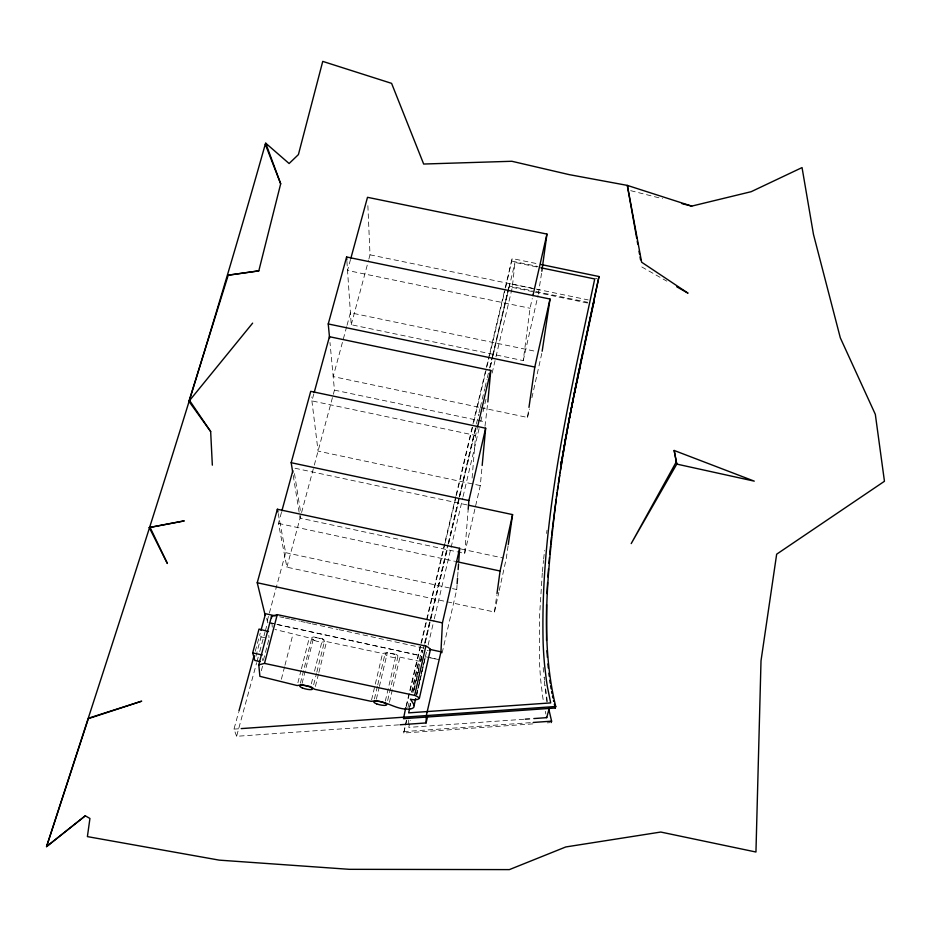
<?xml version="1.0" encoding="UTF-8"?>
<svg xmlns="http://www.w3.org/2000/svg" width="931" height="931" viewBox="0 0 931 931"><rect width="100%" height="100%" fill="white"/><g stroke="black" fill="none" stroke-linecap="round" stroke-linejoin="round"><path stroke-width="0.7" stroke-dasharray="4.66 3.49" d="M442.132 652.98L456.737 589.532L457.04 585.262M457.645 576.743L458.157 569.632M293.23 475.497L300.073 518.125L464.685 553.433L468.2 509.129M472.11 478.057L475.59 435.44L477.231 428.376M542.296 572.937L539.386 618.58L539.386 659.183A431.018 385.993 38.4 0 0 540.83 681.166L542.517 695.387A281.232 259.027 36.2 0 0 543.576 702.253M484.993 426.247L487.844 401.971M464.685 553.433L480.291 485.575L482.037 466.931M542.412 571.611L543.495 560.485M532.451 288.331L509.548 283.594L509.292 286.026L532.136 290.751M505.742 287.12L512.166 258.55L538.304 263.939M543.646 559.054L544.565 550.477M495.979 356.748L512.294 287.4L514.994 262.437L537.187 267.022M546.59 533.475L547.009 530.239M346.902 261.285L351.231 324.733L523.234 360.611L530.042 308.254L532.264 298.467M281.476 512.318L278.45 523.408L286.899 567.188L494.477 612.028L496.793 595.049M538.327 294.033L541.644 272.643M425.176 657.542L424.815 659.09M508.082 545.892L506.243 558.693L499.121 590.976M480.71 407.615L527.516 417.449L528.761 408.814M494.477 612.028L498.818 592.372M527.516 417.449L529.402 409M531.904 397.735L541.958 352.663M523.234 360.611L538.013 295.441M407.918 707.7L409.209 702.055M411.467 692.164L418.566 661.103L419.45 661.045A18.992 5.097 13 0 0 421.033 660.87M412.014 692.198L421.592 650.28L422.499 650.466M416.599 694.468L417.554 690.313M417.868 688.928L421.01 675.091M421.324 673.707L422.267 669.552M422.581 668.167L424.466 659.858M416.704 695.259L425.176 657.973M385.329 701.09L396.234 654.412L387.377 652.538L382.56 653.469L326.572 641.599L322.626 638.817L313.805 636.944L309.267 637.921L274.924 629.437M387.668 700.531L397.863 656.832A6.575 1.746 13.1 0 0 388.611 653.131A6.575 1.746 13.1 0 0 387.901 656.076A6.575 1.746 13.1 0 0 397.863 656.832M389.437 702.277L399.946 657.146L396.234 654.412M523.792 719.267L408.744 727.39L410.362 720.547M416.483 694.538L418.706 685.076M419.02 683.715L420.94 675.603M421.254 674.253L422.209 670.192M423.5 664.687L426.468 652.096M428.12 645.102L433.986 620.139M434.312 618.754L462.742 497.969M463.068 496.584L479.116 428.376M480.768 421.382L482.083 415.773M483.061 411.63L485.994 399.166M492.138 373.075L495.653 358.109M371.562 699.937L382.56 653.469M374.413 698.948L377.404 686.275M377.742 684.867L385.05 653.865M376.38 699.181L379.045 687.869M379.382 686.461L387.377 652.538M406.079 706.222L420.649 644.729M420.975 643.333L455.748 496.654M456.062 495.28L486.063 368.723M486.389 367.349L512.155 258.585M406.416 706.361L444.797 544.379M445.123 542.971L473.157 424.664M473.821 421.859L489.066 357.527M489.38 356.177L505.079 289.878M532.835 723.887L403.751 733.023L406.358 720.443M409.337 707.863L410.99 700.88M412.945 692.606L422.977 650.106M423.302 648.744L424.268 644.659M424.583 643.298L447.834 544.856M448.16 543.495L458.948 497.829M459.274 496.421L476.148 425.002M476.463 423.652L478.709 414.179M479.034 412.77L480.035 408.546M480.361 407.138L484.69 388.844M485.016 387.436L486.994 379.092M487.32 377.695L489.287 369.351M489.625 367.966L492.231 356.887M492.557 355.514L509.536 283.641M403.751 733.023L406.707 720.478M410.001 706.536L410.652 703.743M413.911 689.964L418.135 672.077M418.461 670.727L419.101 668.004M420.696 661.219L422.302 654.423M425.188 642.204L448.055 545.357M448.381 544.007L459.146 498.388M459.472 497.003L475.66 428.493M490.067 367.442L509.28 286.073M413.958 690.36L415.622 683.331M416.285 680.538L418.903 669.424M420.87 661.103L421.848 656.937M425.106 643.17L430.273 621.245M430.913 618.545L447.497 548.336M448.8 542.808L476.625 424.943M490.369 366.721L492.685 356.934M493.011 355.537L508.629 289.401M508.954 288.04L514.994 262.437M315.388 686.473L318.53 673.858M318.879 672.45L326.572 641.599M311.361 683.82L313.119 676.79M314.527 671.17L322.626 638.817M313.666 684.75L316.459 673.532M316.819 672.135L324.523 641.284M300.399 683.168L311.78 638.166M302.098 683.331L313.805 636.944M297.908 682.749L301.109 670.145M301.458 668.737L309.267 637.921M281.383 679.223L284.618 666.631M284.979 665.234L292.893 634.453M268.71 639.993L262.903 662.174L262.589 658.589M261.355 670.727L262.821 665.13M255.92 656.297L261.041 636.909L260.017 632.999M351.231 324.733L368.513 260.424M368.885 259.016L370.014 254.826L367.757 203.074M286.899 567.188L301.202 513.935M301.574 512.539L313.945 466.466M314.317 465.069L332.961 395.675M333.333 394.279L334.45 390.124L329.981 342.457M278.183 513.447L285.654 552.653L266.883 622.234L420.754 655.738M346.669 326.641L333.193 376.601L479.29 407.312M347.042 325.256L350.405 312.769L536.279 351.476M398.619 724.865L236.614 736.293L256.665 662.686M257.049 661.289L258.19 657.123M259.702 651.572L264.998 632.126M265.37 630.741L267.651 622.397L266.441 617.451M313.805 393.918L311.908 400.9L475.59 435.44M350.545 259.423L347.531 270.467L530.042 308.254M236.614 736.293L233.984 729.113L238.545 712.436M255.269 651.269L260.214 633.196M427.271 650.594L428.19 650.49M233.984 729.113L239.767 728.705M403.717 731.626L531.869 722.561M547.265 722.863L549.884 722.677M511.899 261.111L537.967 266.487M370.014 254.826L539.293 289.774M536.268 289.122L588.241 299.933M535.942 291.543L587.787 302.331M512.294 287.4L533.917 291.88M535.116 292.125L587.449 303.017M595.503 278.427L597.004 278.741M334.45 390.124L485.97 422.034M399.946 657.146L418.566 661.103M480.291 485.575L318.076 451.116L311.431 397.037M295.022 468.246L467.071 504.905M261.041 636.909L266.394 638.038M460.95 548.976L503.415 558.088M278.45 523.408L454.619 561.242M285.654 552.653L451.081 588.311M452.489 588.613L456.737 589.532M279.684 616.811L283.932 617.73M285.34 618.033L289.588 618.952M291.007 619.266L299.491 621.105M300.911 621.419L305.147 622.339M306.567 622.641L310.814 623.561M312.222 623.875L337.697 629.403M339.105 629.705L424.001 648.139M270.479 623.014L276.146 624.247M277.566 624.561L420.707 655.668M426.386 656.902L440.549 659.974M430.634 657.88L437.698 659.416M630.683 190.657L662.593 198.734M641.82 266.964L666.794 281.139M421.592 650.28L422.476 651.991M545.869 714.042L545.275 711.319M547.37 701.485L545.135 685.146M546.834 702.032L543.89 677.605M294.487 473.611L300.55 511.852M544.623 680.096L544.356 677.081M268.838 635.349L269.001 637.677M543.483 672.17L543.157 666.736M271.957 622.571L272.259 627.203M408.697 720.129L408.744 727.39M314.282 640.353A6.564 1.746 13.7 0 0 324.477 641.447A6.564 1.746 13.7 0 0 315.632 637.584A6.564 1.746 13.7 0 0 314.282 640.353"/><path stroke-width="1.4" d="M400.062 724.772L426.095 722.933L426.305 715.602L440.968 651.816L429.656 649.361M546.567 604.685L546.544 640.458M546.997 593.571L547.579 582.515M440.887 652.887L442.423 622.862L459.67 548.324L277.38 509.245L257.235 582.748L265.16 615.182M547.928 577.011L548.522 568.783M457.133 583.842L457.54 578.163M458.157 569.632L458.552 563.953M458.762 561.114L459.67 548.324M468.2 509.129L468.887 500.552L485.656 428.213L310.733 391.346L291.182 462.707L292.776 472.657M548.953 563.325L549.453 557.529M487.844 401.971L490.777 370.433L329.434 336.708L314.189 392.521M549.721 554.457L550.5 546.311M482.165 465.5L485.656 428.213M550.698 544.286L551.443 537.187M551.664 535.174L552.455 528.11M552.572 527.109L555.982 501.344M554.818 510.083C547.568 574.974 540.096 642.204 555.737 706.501L555.307 708.002L403.495 718.685L405.753 707.595M554.701 509.897L556.273 499.167M496.991 593.641L500.075 571.006L512.574 514.599L468.491 505.207M541.842 271.212L546.951 234.077L367.501 197.314L350.917 258.05M555.865 501.192L558.123 486.145M556.47 496.851L557.087 492.522M508.291 544.472L512.574 514.599M528.971 407.371L534.801 367.058L550.023 299.037L346.611 256.991L328.247 323.953L329.586 338.186M557.39 490.358L558.763 481.816M542.168 351.243L550.023 299.037M558.344 483.887L559.74 475.357M558.67 481.734L559.403 477.51M559.322 477.44L560.276 471.854M560.043 472.785L561.94 461.38M560.415 470.458L562.51 457.901M562.091 460.03L563.092 454.433M562.661 456.562L564.256 447.508M563.243 453.106L564.849 444.052M560.881 463.952L561.277 461.706M564.419 446.205L565.443 440.607M560.869 463.754L561.265 461.52M565.024 442.772L566.048 437.174M561.859 458.343L562.266 456.109M565.617 439.339L567.27 430.308M566.234 435.917L568.515 423.477M562.848 452.594L563.255 450.371M563.662 448.3L564.279 444.96M567.456 429.086L569.144 420.067M563.86 447.043L564.279 444.832M564.71 442.504L565.35 439.199M568.713 422.278L569.842 416.343M565.164 440.084L566.257 434.335M569.411 418.554L571.971 405.183M565.839 436.441L566.304 434.032M566.49 433.124L566.956 430.704M570.109 414.842L572.681 401.482M566.537 432.822L567.654 427.073M567.468 427.992L568.119 424.664M567.933 425.583L569.062 419.834M572.239 403.74L573.415 397.793M568.632 421.976L569.772 416.238M572.961 400.051L574.136 394.104M569.341 418.38L570.494 412.631M573.694 396.373L574.869 390.415M593.617 303.553L594.094 301.167L576.894 381.885M540.923 264.474L599.005 276.53L584.447 345.017M570.063 414.784L571.215 409.046M574.427 392.696L575.614 386.749M575.16 389.03L576.347 383.083M570.784 411.199L571.937 405.45M576.65 381.722L577.848 375.775M572.239 404.054L573.403 398.305M575.893 385.376L577.104 379.417M571.506 407.627L572.67 401.878M577.395 378.079L579.361 368.49M572.972 400.493L574.136 394.744M578.151 374.448L580.129 364.859M573.705 396.932L574.881 391.183M574.45 393.382L575.637 387.633M579.664 367.198L580.897 361.24M575.195 389.845L576.382 384.084M581.084 360.565L581.863 356.713M580.432 363.579L583.004 351.441M599.005 276.53L582.701 353.058M576.58 383.363L577.325 379.662M575.94 386.307L576.859 381.873M581.887 356.806L582.678 352.942M577.523 378.94L578.279 375.24M578.756 373.028L580.316 365.883M419.322 698.506L430.459 649.361L428.202 647.301L425.863 646.079L277.263 614.635L271.538 616.287L258.783 664.815L259.889 676.325L297.198 685.553L301.737 684.739L310.651 686.636L314.69 689.289L371.225 701.346C384.038 698.972 394.581 709.469 407.592 709.108L408.488 709.085A19.19 4.678 12.9 0 0 411.968 708.561C416.983 707.164 411.758 701.415 410.42 699.181C415.273 700.717 424.536 699.053 414.644 695.387L264.497 663.407L258.783 664.815M414.644 695.387L425.863 646.079M414.086 705.547L415.657 698.622M532.904 295.662L546.951 234.077M426.095 722.933L427.701 715.939M477.568 426.968L490.777 370.433M409.64 708.642L408.651 712.867L550.698 702.905L547.451 687.09A289.46 265.649 35.5 0 1 546.357 680.049L544.623 665.444A443.761 395.722 37.8 0 1 543.134 642.902C540.527 541.318 560.287 440.782 581.281 341.875L594.734 278.951L540.899 267.779M258.806 270.863L228.048 275.204L258.806 270.863L280.685 183.803L265.731 143.199L265.277 144.224C198.827 380.29 122.264 613.401 46.55 846.628L85.291 815.812L89.935 818.465L87.398 836.608L219.251 860.139L349.323 869.321L509.373 869.612L565.792 846.954L660.742 832.046L755.949 852.016L761.011 660.766L776.663 554.189L884.45 481.28L875.326 414.342L840.309 337.825L813.461 234.333L802.045 167.58L751.166 191.693L691.721 206.112L682.016 203.656M264.497 663.407L277.263 614.635M260.203 661.592L254.826 660.451L252.697 652.922L259.004 629.088L268.559 631.579M533.824 718.569L546.706 717.65L549.243 708.27M281.86 510.933L292.834 470.714M238.93 711.04L254.128 655.436M260.971 630.415L265.533 613.738L275.436 615.891M551.199 722.584L551.594 721.164L548.708 708.747M228.363 274.726L188.923 401.331L210.662 431.553L212.338 465.163M90.039 718.092L141.687 701.171L88.492 718.208L46.55 846.628L85.291 815.812M430.459 649.442L429.587 650.187M676.395 461.671L631.206 543.588L676.767 464.092L674.16 450.464L754.261 481.141L676.767 464.092L674.16 450.464M252.638 323.127L188.923 401.331L189.54 400.411L210.662 431.553M149.251 527.54L184.035 520.929L149.251 527.54L167.382 563.488L149.891 527.039M241.21 728.601L555.737 706.501M525.224 719.174L529.53 718.872M533.184 722.468L551.594 721.164M328.247 323.953L534.801 367.058M291.182 462.707L468.887 500.552M252.697 652.922L262.263 654.958M456.039 561.544L500.075 571.006M257.235 582.748L442.423 622.862M691.721 206.112L627.319 185.397L569.213 174.632L511.841 161.272L423.663 164.031L391.59 83.359L322.743 61.388L298.409 154.593L289.11 163.53L265.731 143.199M676.79 286.806L688.032 293.184L641.634 262.216L627.319 185.397L636.734 238.348M265.277 144.224L280.685 183.803M555.051 707.036L555.307 708.002M554.329 704.197L554.562 705.139M546.485 716.754L546.706 717.65M553.468 700.566L553.666 701.462M552.874 697.913L552.502 696.155M551.99 693.56L551.629 691.663M277.38 509.245L277.915 512.05M637.235 241.21L637.747 244.073M639.015 251.23L639.527 254.082M640.039 256.944L640.54 259.807M551.117 688.812L550.64 685.961M550.198 683.121L549.779 680.27M549.255 676.302L548.871 673.206M548.312 668.039L547.928 663.919M547.405 657.391L546.986 650.711M346.611 256.991L346.798 259.854M271.538 616.287L271.643 617.87M302.296 687.904A6.633 1.594 13.6 0 0 312.572 689.103A6.633 1.594 13.6 0 0 303.587 685.367A6.633 1.594 13.6 0 0 302.296 687.904M376.659 703.871A6.645 1.606 13 0 0 386.679 704.767A6.645 1.606 13 0 0 377.311 701.159A6.645 1.606 13 0 0 376.659 703.871"/></g></svg>
